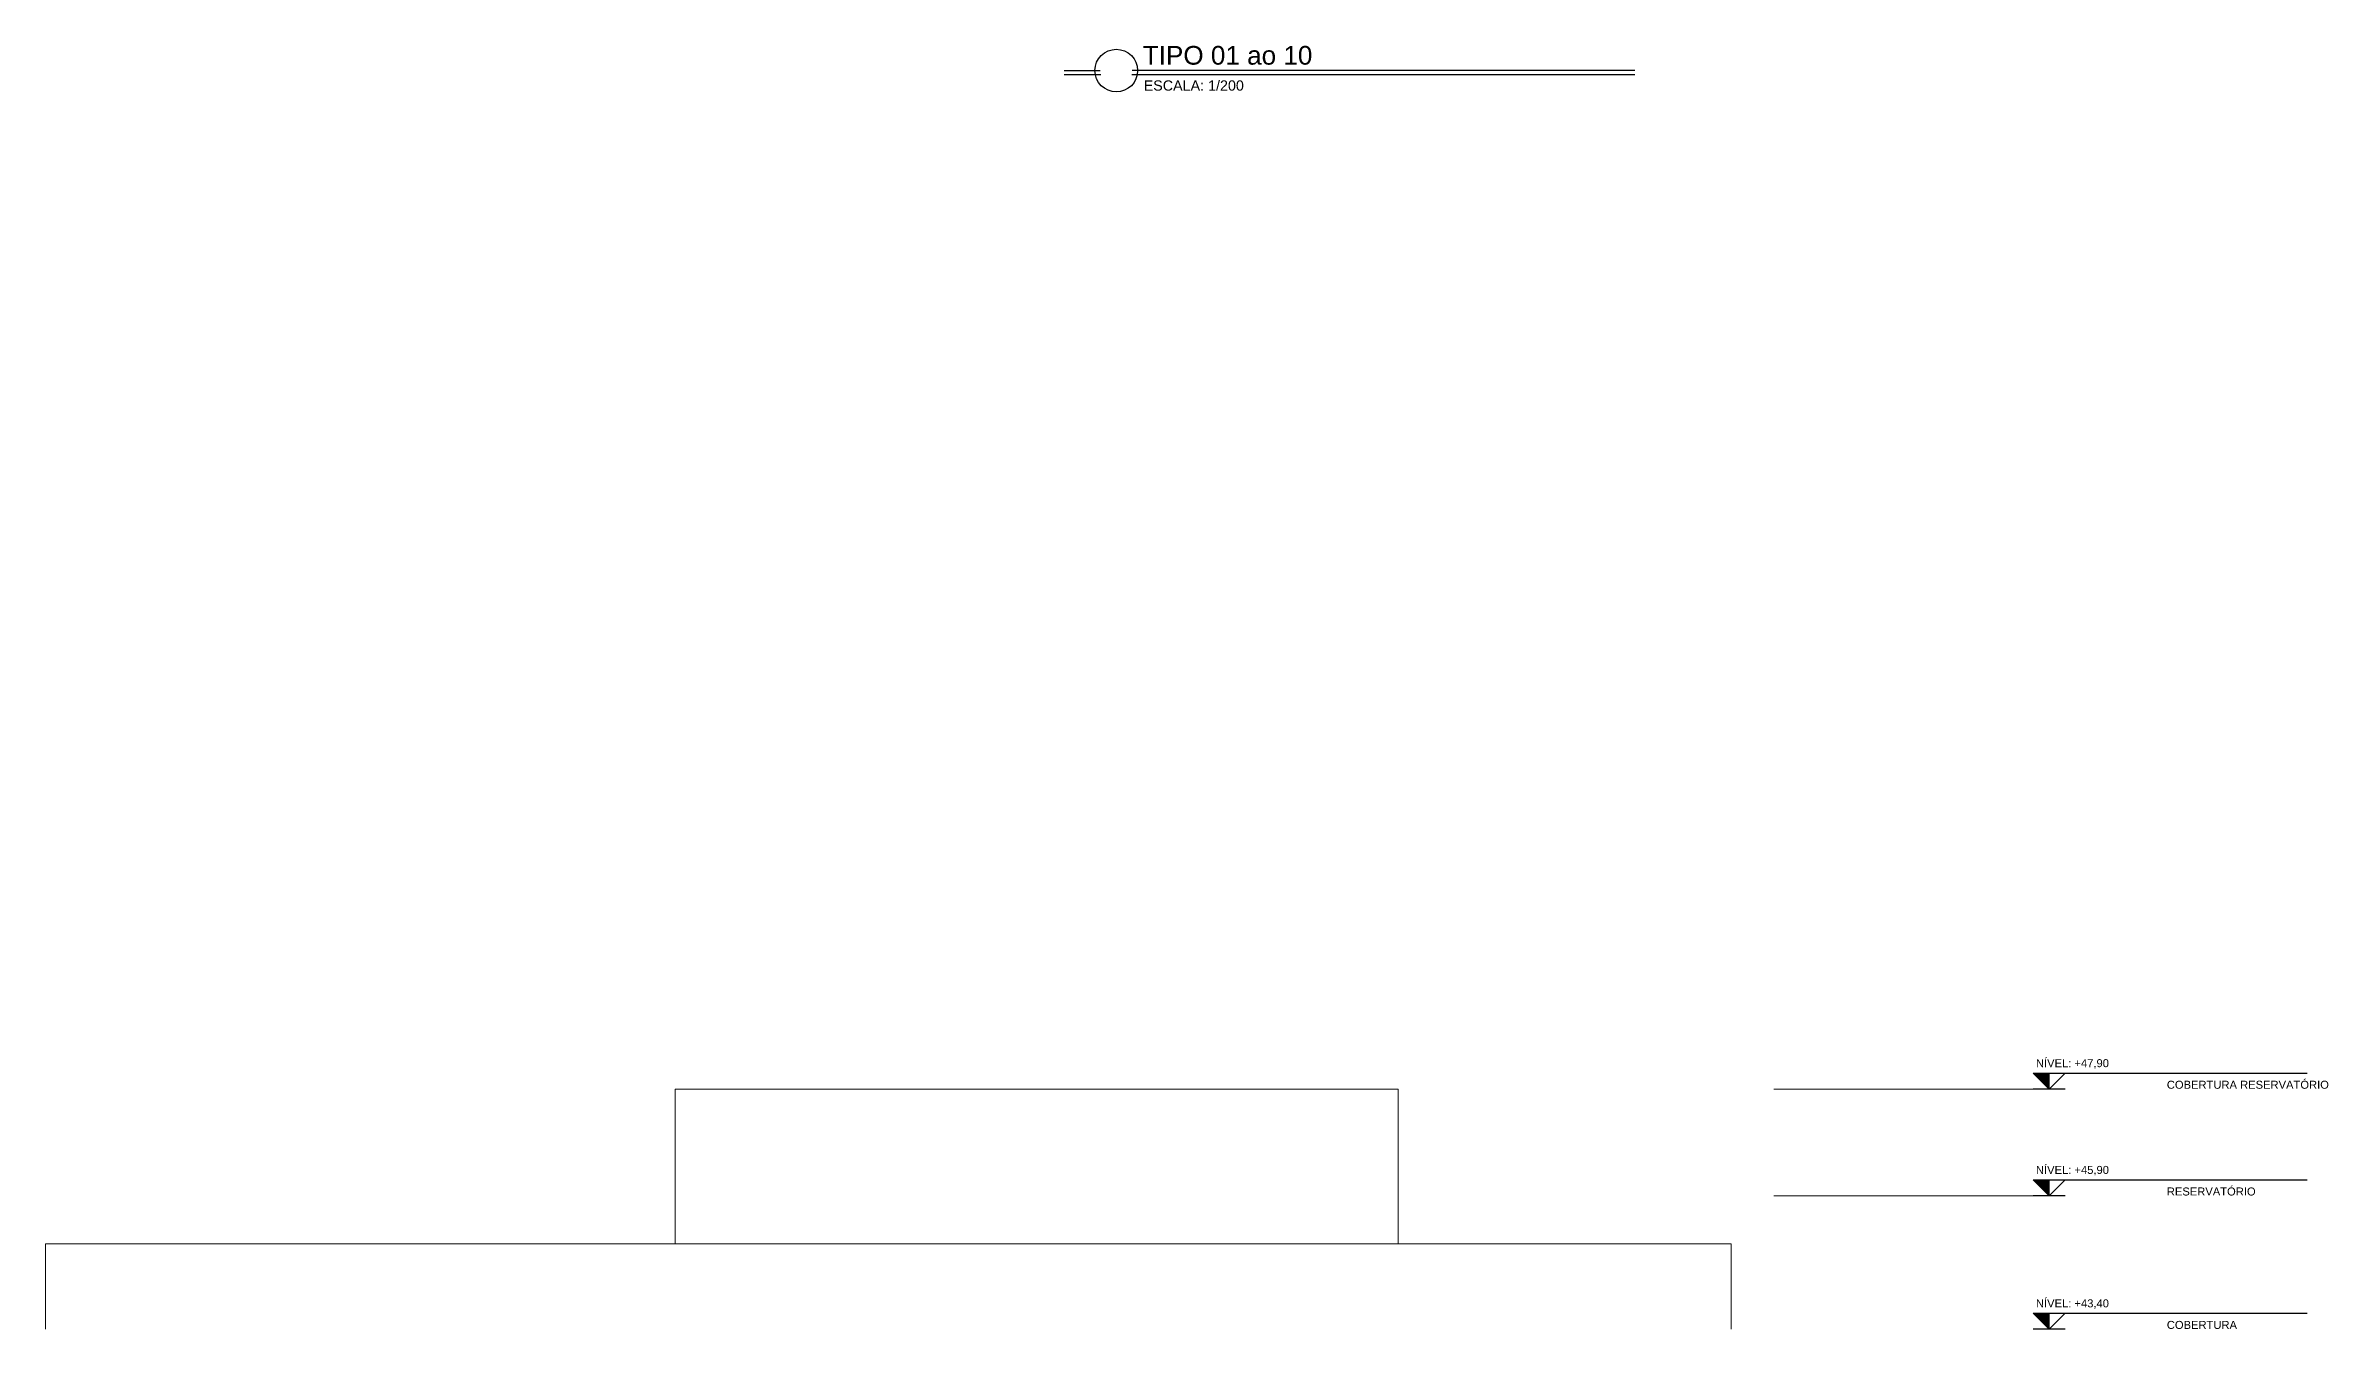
# Model space of a CAD drawing. Header units: millimetres. Extents: x -51 to 151, y -74 to 104.
# Drawn here: x 10.66 to 53.45, y -26.35 to -2.3 of the extents above; entities that cross this region are included whole.
import ezdxf
from ezdxf.enums import TextEntityAlignment as Align

# ---------------------------------------------------------------- set-up
doc = ezdxf.new("R2010")
doc.units = ezdxf.units.MM
doc.header["$LTSCALE"] = 15
doc.layers.add('G', color=8, linetype='Continuous')
doc.layers.add('Text', color=3, linetype='Continuous')
doc.styles.add('DM-TXT-100', font='arial.ttf', dxfattribs={"height": 0.2})
doc.styles.add('PADRAO', font='arial.ttf', dxfattribs={"height": 0.1})
doc.styles.add('SANSSERIF', font='sas_____.pfb')

# ---------------------------------------------------------------- blocks, each defined once
blk = doc.blocks.new('01')
at = {"color": 1, "lineweight": -3}
for p, q in [((759112, -50321), (759788, -50321)), ((759796, -50401), (759112, -50401)), ((769811, -50401), (760379, -50401)), ((769811, -50321), (760388, -50321))]:
    blk.add_line(p, q, dxfattribs=at)
blk.add_circle((760088, -50321), 400, dxfattribs=at)
blk = doc.blocks.new('SIMBOLO NIVEL CORTE')
blk.add_hatch(color=1).paths.add_polyline_path([(0.3, 0.3), (0, 0.3), (0, 0)])
at = {"color": 1}
for p, q in [((0.301, 0.3), (-4.838, 0.3)), ((-0.301, 0), (0.301, 0)), ((0, 0), (0, 0.3))]:
    blk.add_line(p, q, dxfattribs=at)
blk.add_lwpolyline([(-0.3, 0.3), (0, 0), (0.3, 0.3)], dxfattribs=at)
at = {"layer": 'Text'}
for tag, p, height, style in [('PAVIMENTOXX', (-4.838, 0.412), 0.22, 'PADRAO'), ('PAVIMENTOXXXXX', (-4.838, 0.008), 0.18, 'DM-TXT-100')]:
    blk.add_attdef(tag, p, '', height=height, dxfattribs=dict(at, style=style))
at = {"layer": 'Text', "style": 'DM-TXT-100'}
blk.add_attdef('NIVELXXXXX', text='', height=0.18, dxfattribs=at).set_placement((0.246, 0.412), align=Align.RIGHT)

msp = doc.modelspace()

# ---------------------------------------------------------------- linework, layer by layer
at = {"linetype": 'Continuous', "lineweight": 13}
for points in [[(47.915, -21.847), (43.057, -21.847)], [(47.915, -23.847), (43.057, -23.847)]]:
    msp.add_lwpolyline(points, dxfattribs=at)
at = {"layer": 'G', "lineweight": 0}
for p, q in [((10.657, -26.347), (10.657, -24.747)), ((10.657, -24.747), (42.257, -24.747)), ((42.257, -24.747), (42.257, -26.347))]:
    msp.add_line(p, q, dxfattribs=at)
msp.add_lwpolyline([(22.457, -21.847), (36.012, -21.847), (36.012, -24.747), (22.457, -24.747)], close=True, dxfattribs=at)

# ---------------------------------------------------------------- block references
at = {"linetype": 'Continuous', "lineweight": 13, "xscale": 0.001, "yscale": 0.001, "zscale": 0.001}
msp.add_blockref('01', (-729.359, 47.556), dxfattribs=at)
at = {"layer": 'Text', "linetype": 'Continuous', "lineweight": 13}
ref = msp.add_blockref('SIMBOLO NIVEL CORTE', (48.216, -21.847), dxfattribs=dict(at, xscale=-1))
ref.add_attrib('NIVELXXXXX', 'NÍVEL: +47,90', dxfattribs={"layer": '0', "height": 0.15, "style": 'DM-TXT-100'}).set_placement((49.338, -21.436), align=Align.RIGHT)
ref.add_attrib('PAVIMENTOXXXXX', 'COBERTURA RESERVATÓRIO', (50.423, -21.84), dxfattribs={"layer": '0', "height": 0.15, "style": 'DM-TXT-100'})
ref = msp.add_blockref('SIMBOLO NIVEL CORTE', (48.216, -23.847), dxfattribs=dict(at, xscale=-1))
ref.add_attrib('NIVELXXXXX', 'NÍVEL: +45,90', dxfattribs={"layer": '0', "height": 0.15, "style": 'DM-TXT-100'}).set_placement((49.338, -23.436), align=Align.RIGHT)
ref.add_attrib('PAVIMENTOXXXXX', 'RESERVATÓRIO', (50.423, -23.84), dxfattribs={"layer": '0', "height": 0.15, "style": 'DM-TXT-100'})
ref = msp.add_blockref('SIMBOLO NIVEL CORTE', (48.216, -26.347), dxfattribs=dict(at, xscale=-1))
ref.add_attrib('NIVELXXXXX', 'NÍVEL: +43,40', dxfattribs={"layer": '0', "height": 0.15, "style": 'DM-TXT-100'}).set_placement((49.338, -25.936), align=Align.RIGHT)
ref.add_attrib('PAVIMENTOXXXXX', 'COBERTURA', (50.423, -26.34), dxfattribs={"layer": '0', "height": 0.15, "style": 'DM-TXT-100'})

# ---------------------------------------------------------------- texts
at = {"color": 3, "lineweight": -3, "style": 'SANSSERIF'}
for s, height, p in [('TIPO 01 ao 10', 0.35, (31.225, -2.653)), ('ESCALA: 1/200', 0.192, (31.242, -3.14))]:
    msp.add_text(s, height=height, dxfattribs=at).set_placement(p)

doc.saveas('drawing.dxf')
